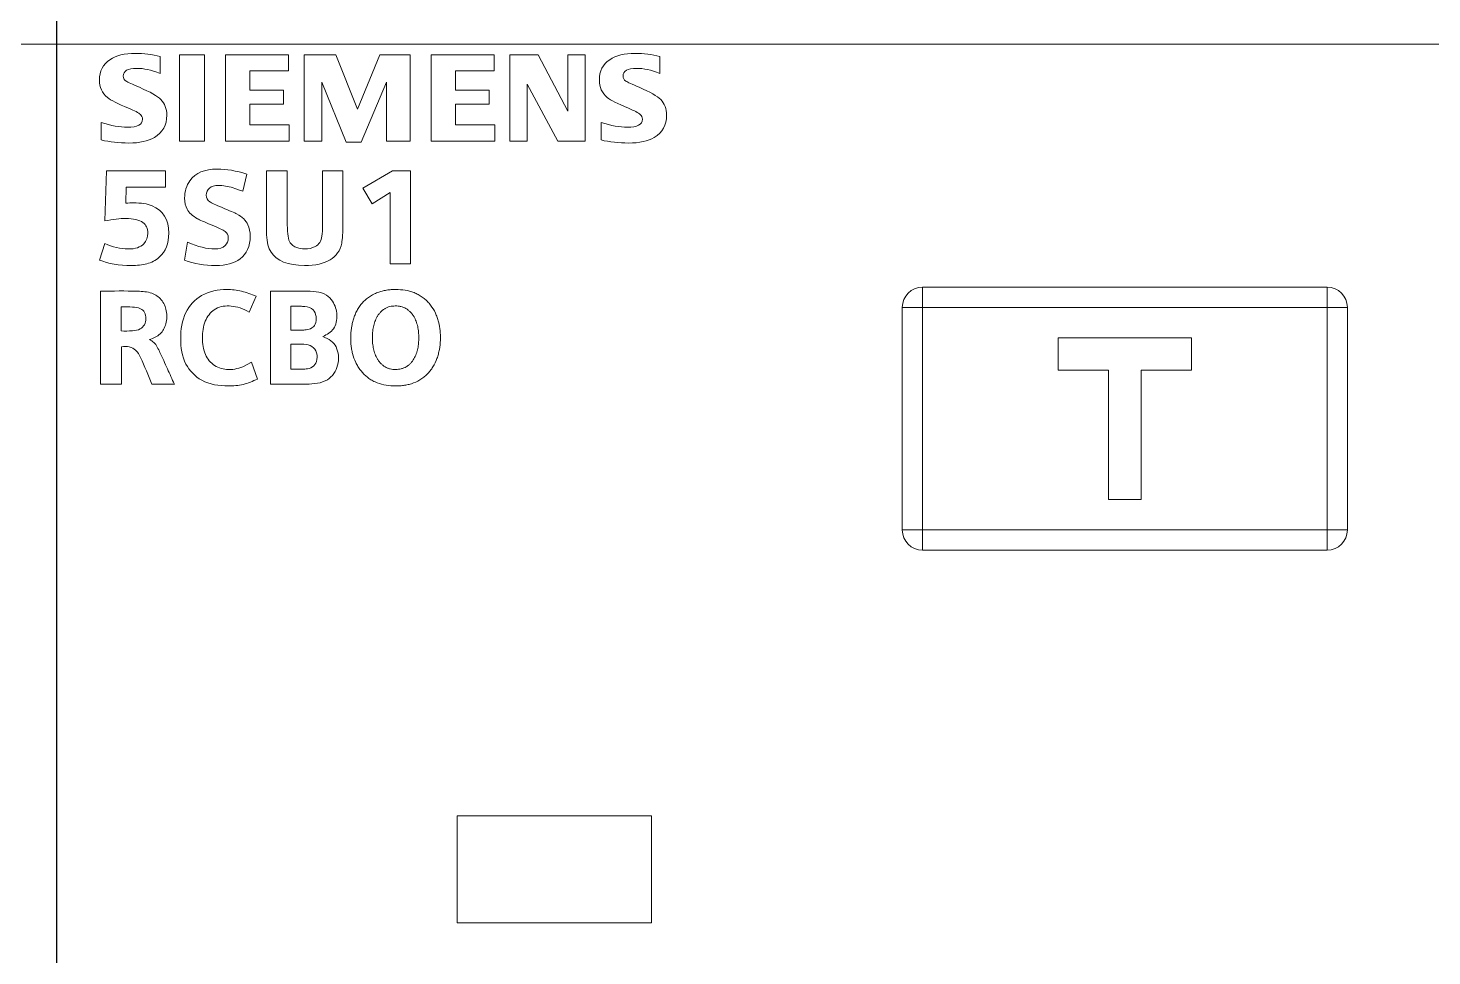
# Model space of a CAD drawing. Header units: millimetres. Extents: x 4137 to 6698, y 1400 to 3585.
# Drawn here: x 4492.86 to 4527.56, y 2820.89 to 2843.81 of the extents above; entities that cross this region are included whole.
import ezdxf

# ---------------------------------------------------------------- set-up
doc = ezdxf.new("R2010")
doc.units = ezdxf.units.MM
doc.layers.add('000-PI-Oprema', color=30, linetype='Continuous', lineweight=5)

msp = doc.modelspace()

# ---------------------------------------------------------------- linework, layer by layer
at = {"layer": '000-PI-Oprema', "color": 0, "linetype": 'ByBlock', "lineweight": 0, "ltscale": 0.25}
for p, q in [((4493.565, 2843.413), (4493.565, 2844.213)), ((4493.57, 2844.213), (4493.57, 2843.413)), ((4493.57, 2843.413), (4458.165, 2843.413)), ((4493.565, 2818.706), (4493.565, 2843.413)), ((4528.97, 2843.413), (4493.565, 2843.413)), ((4493.57, 2799.907), (4493.57, 2843.413)), ((4496.123, 2843.107), (4496.123, 2842.694)), ((4496.602, 2843.151), (4497.222, 2843.151)), ((4496.602, 2841.015), (4496.602, 2843.151)), ((4497.222, 2843.151), (4497.222, 2841.015)), ((4497.742, 2843.151), (4499.296, 2843.151)), ((4497.742, 2841.015), (4497.742, 2843.151)), ((4499.296, 2843.151), (4499.296, 2842.76)), ((4499.689, 2841.015), (4499.689, 2843.151)), ((4499.689, 2843.151), (4500.469, 2843.151)), ((4500.469, 2843.151), (4501.003, 2841.811)), ((4501.003, 2841.811), (4501.558, 2843.151)), ((4501.558, 2843.151), (4502.302, 2843.151)), ((4502.302, 2843.151), (4502.302, 2841.015)), ((4502.824, 2841.015), (4502.824, 2843.151)), ((4502.824, 2843.151), (4504.378, 2843.151)), ((4504.378, 2843.151), (4504.378, 2842.76)), ((4504.768, 2843.151), (4505.468, 2843.151)), ((4504.768, 2841.015), (4504.768, 2843.151)), ((4505.468, 2843.151), (4506.203, 2841.763)), ((4506.203, 2843.151), (4506.631, 2843.151)), ((4506.203, 2841.763), (4506.203, 2843.151)), ((4506.631, 2843.151), (4506.631, 2841.015)), ((4508.476, 2843.107), (4508.476, 2842.694)), ((4498.34, 2842.76), (4498.34, 2842.281)), ((4499.296, 2842.76), (4498.34, 2842.76)), ((4504.378, 2842.76), (4503.422, 2842.76)), ((4503.422, 2842.76), (4503.422, 2842.281)), ((4500.723, 2840.994), (4500.119, 2842.474)), ((4500.119, 2842.474), (4500.119, 2841.015)), ((4501.717, 2842.474), (4501.096, 2840.994)), ((4501.717, 2841.015), (4501.717, 2842.474)), ((4505.956, 2841.015), (4505.196, 2842.424)), ((4505.196, 2842.424), (4505.196, 2841.015)), ((4498.34, 2842.281), (4499.173, 2842.281)), ((4499.173, 2842.281), (4499.173, 2841.929)), ((4503.422, 2842.281), (4504.254, 2842.281)), ((4504.254, 2842.281), (4504.254, 2841.929)), ((4498.34, 2841.929), (4498.34, 2841.426)), ((4499.173, 2841.929), (4498.34, 2841.929)), ((4504.254, 2841.929), (4503.422, 2841.929)), ((4503.422, 2841.929), (4503.422, 2841.426)), ((4494.671, 2841.049), (4494.671, 2841.481)), ((4498.34, 2841.426), (4499.317, 2841.426)), ((4499.317, 2841.426), (4499.317, 2841.015)), ((4503.422, 2841.426), (4504.4, 2841.426)), ((4504.4, 2841.426), (4504.4, 2841.015)), ((4507.024, 2841.049), (4507.024, 2841.481)), ((4497.222, 2841.015), (4496.602, 2841.015)), ((4499.317, 2841.015), (4497.742, 2841.015)), ((4500.119, 2841.015), (4499.689, 2841.015)), ((4501.096, 2840.994), (4500.723, 2840.994)), ((4502.302, 2841.015), (4501.717, 2841.015)), ((4504.4, 2841.015), (4502.824, 2841.015)), ((4505.196, 2841.015), (4504.768, 2841.015)), ((4506.631, 2841.015), (4505.956, 2841.015)), ((4494.757, 2839.047), (4494.801, 2840.289)), ((4494.801, 2840.289), (4496.258, 2840.289)), ((4496.258, 2840.289), (4496.258, 2839.883)), ((4498.751, 2839.014), (4498.751, 2840.289)), ((4498.751, 2840.289), (4499.269, 2840.289)), ((4500.141, 2840.289), (4500.642, 2840.289)), ((4501.134, 2839.857), (4501.87, 2840.289)), ((4501.87, 2840.289), (4502.314, 2840.289)), ((4502.314, 2840.289), (4502.314, 2837.988)), ((4498.27, 2840.205), (4498.166, 2839.782)), ((4495.29, 2839.883), (4495.276, 2839.484)), ((4496.258, 2839.883), (4495.29, 2839.883)), ((4501.368, 2839.472), (4501.134, 2839.857)), ((4501.813, 2839.75), (4501.368, 2839.472)), ((4501.813, 2837.988), (4501.813, 2839.75)), ((4494.627, 2838.081), (4494.757, 2838.488)), ((4496.728, 2838.078), (4496.802, 2838.519)), ((4502.314, 2837.988), (4501.813, 2837.988)), ((4494.655, 2835.012), (4494.655, 2837.312)), ((4498.503, 2837.187), (4498.329, 2836.797)), ((4498.852, 2835.012), (4498.852, 2837.312)), ((4514.968, 2837.412), (4514.968, 2836.912)), ((4514.968, 2837.412), (4524.97, 2837.412)), ((4524.97, 2837.412), (4524.97, 2836.912)), ((4495.161, 2836.328), (4495.161, 2836.924)), ((4499.357, 2836.94), (4499.357, 2836.348)), ((4514.468, 2831.411), (4514.468, 2836.912)), ((4514.468, 2836.912), (4514.968, 2836.912)), ((4524.97, 2836.912), (4514.968, 2836.912)), ((4514.968, 2836.912), (4514.968, 2831.411)), ((4524.97, 2836.912), (4525.469, 2836.912)), ((4524.97, 2831.411), (4524.97, 2836.912)), ((4525.469, 2836.912), (4525.469, 2831.411)), ((4518.318, 2836.161), (4518.318, 2835.362)), ((4521.619, 2836.161), (4518.318, 2836.161)), ((4521.619, 2835.362), (4521.619, 2836.161)), ((4495.174, 2835.94), (4495.174, 2835.012)), ((4499.357, 2836.005), (4499.357, 2835.384)), ((4498.169, 2835.443), (4498.382, 2835.554)), ((4498.382, 2835.554), (4498.533, 2835.14)), ((4518.318, 2835.362), (4519.569, 2835.362)), ((4519.569, 2835.362), (4519.569, 2832.161)), ((4520.369, 2835.362), (4521.619, 2835.362)), ((4520.369, 2832.161), (4520.369, 2835.362)), ((4495.174, 2835.012), (4494.655, 2835.012)), ((4496.477, 2835.012), (4495.924, 2835.012)), ((4499.736, 2835.012), (4498.852, 2835.012)), ((4519.569, 2832.161), (4520.369, 2832.161)), ((4514.468, 2831.411), (4514.968, 2831.411)), ((4514.968, 2831.411), (4524.97, 2831.411)), ((4514.968, 2830.911), (4514.968, 2831.411)), ((4525.469, 2831.411), (4524.97, 2831.411)), ((4524.97, 2831.411), (4524.97, 2830.911)), ((4524.97, 2830.911), (4514.968, 2830.911)), ((4508.267, 2824.344), (4503.467, 2824.344)), ((4503.467, 2824.344), (4503.467, 2821.706)), ((4508.267, 2821.706), (4508.267, 2824.344)), ((4503.467, 2821.706), (4508.267, 2821.706))]:
    msp.add_line(p, q, dxfattribs=at)
for points, knots in [([(4494.885, 2843.031), (4495.039, 2843.135), (4495.248, 2843.187), (4495.512, 2843.187), (4495.723, 2843.187), (4495.927, 2843.161), (4496.123, 2843.107)], [4, 4, 4, 4, 5, 5, 5, 6, 6, 6, 6]), ([(4507.239, 2843.031), (4507.393, 2843.135), (4507.602, 2843.187), (4507.865, 2843.187), (4508.076, 2843.187), (4508.28, 2843.161), (4508.476, 2843.107)], [4, 4, 4, 4, 5, 5, 5, 6, 6, 6, 6]), ([(4494.824, 2842.097), (4494.693, 2842.207), (4494.627, 2842.351), (4494.627, 2842.528), (4494.627, 2842.748), (4494.713, 2842.916), (4494.885, 2843.031)], [2, 2, 2, 2, 3, 3, 3, 4, 4, 4, 4]), ([(4496.123, 2842.694), (4495.907, 2842.776), (4495.715, 2842.818), (4495.548, 2842.818), (4495.325, 2842.818), (4495.213, 2842.754), (4495.213, 2842.626), (4495.213, 2842.576), (4495.237, 2842.535), (4495.287, 2842.503)], [0, 0, 0, 0, 1, 1, 1, 2, 2, 2, 3, 3, 3, 3]), ([(4507.177, 2842.097), (4507.047, 2842.209), (4506.981, 2842.351), (4506.981, 2842.528), (4506.981, 2842.748), (4507.067, 2842.916), (4507.239, 2843.031)], [2, 2, 2, 2, 3, 3, 3, 4, 4, 4, 4]), ([(4508.476, 2842.694), (4508.262, 2842.776), (4508.071, 2842.818), (4507.902, 2842.818), (4507.678, 2842.818), (4507.566, 2842.754), (4507.566, 2842.626), (4507.566, 2842.575), (4507.59, 2842.534), (4507.638, 2842.503)], [0, 0, 0, 0, 1, 1, 1, 2, 2, 2, 3, 3, 3, 3]), ([(4496.144, 2842.048), (4496.242, 2841.95), (4496.29, 2841.821), (4496.29, 2841.66), (4496.29, 2841.414), (4496.188, 2841.231), (4495.984, 2841.111)], [5, 5, 5, 5, 6, 6, 6, 7, 7, 7, 7]), ([(4508.497, 2842.048), (4508.595, 2841.95), (4508.643, 2841.821), (4508.643, 2841.66), (4508.643, 2841.414), (4508.542, 2841.231), (4508.339, 2841.111)], [5, 5, 5, 5, 6, 6, 6, 7, 7, 7, 7]), ([(4494.671, 2841.481), (4494.919, 2841.401), (4495.134, 2841.362), (4495.318, 2841.362), (4495.567, 2841.362), (4495.691, 2841.428), (4495.691, 2841.561), (4495.691, 2841.609), (4495.673, 2841.649), (4495.637, 2841.681)], [0, 0, 0, 0, 1, 1, 1, 2, 2, 2, 3, 3, 3, 3]), ([(4507.024, 2841.481), (4507.273, 2841.401), (4507.489, 2841.362), (4507.671, 2841.362), (4507.92, 2841.362), (4508.045, 2841.428), (4508.045, 2841.561), (4508.045, 2841.609), (4508.027, 2841.649), (4507.991, 2841.681)], [0, 0, 0, 0, 1, 1, 1, 2, 2, 2, 3, 3, 3, 3]), ([(4496.864, 2840.042), (4497.002, 2840.233), (4497.225, 2840.329), (4497.537, 2840.329), (4497.761, 2840.329), (4498.006, 2840.288), (4498.27, 2840.205)], [9, 9, 9, 9, 10, 10, 10, 11, 11, 11, 11]), ([(4499.269, 2840.289), (4499.269, 2839.844), (4499.269, 2839.398), (4499.269, 2838.953), (4499.269, 2838.725), (4499.293, 2838.576), (4499.342, 2838.507)], [0, 0, 0, 0, 1, 1, 1, 2, 2, 2, 2]), ([(4500.124, 2838.672), (4500.135, 2838.745), (4500.141, 2838.839), (4500.141, 2838.953), (4500.141, 2839.398), (4500.141, 2839.844), (4500.141, 2840.289)], [4, 4, 4, 4, 5, 5, 5, 6, 6, 6, 6]), ([(4500.642, 2840.289), (4500.642, 2839.864), (4500.642, 2839.439), (4500.642, 2839.014), (4500.642, 2838.759), (4500.633, 2838.588), (4500.614, 2838.5)], [0, 0, 0, 0, 1, 1, 1, 2, 2, 2, 2]), ([(4496.792, 2839.339), (4496.751, 2839.416), (4496.731, 2839.507), (4496.731, 2839.612), (4496.731, 2839.775), (4496.776, 2839.919), (4496.864, 2840.042)], [7, 7, 7, 7, 8, 8, 8, 9, 9, 9, 9]), ([(4497.928, 2839.865), (4497.799, 2839.904), (4497.679, 2839.924), (4497.569, 2839.924), (4497.472, 2839.924), (4497.397, 2839.902), (4497.347, 2839.859)], [0, 0, 0, 0, 1, 1, 1, 2, 2, 2, 2]), ([(4497.347, 2839.859), (4497.294, 2839.812), (4497.267, 2839.753), (4497.267, 2839.682), (4497.267, 2839.615), (4497.296, 2839.562), (4497.354, 2839.523)], [0, 0, 0, 0, 1, 1, 1, 2, 2, 2, 2]), ([(4495.276, 2839.484), (4495.351, 2839.49), (4495.415, 2839.494), (4495.466, 2839.494), (4495.657, 2839.494), (4495.81, 2839.47), (4495.926, 2839.422)], [0, 0, 0, 0, 1, 1, 1, 2, 2, 2, 2]), ([(4495.926, 2839.422), (4496.201, 2839.308), (4496.338, 2839.081), (4496.338, 2838.743), (4496.338, 2838.489), (4496.26, 2838.292), (4496.104, 2838.152)], [2, 2, 2, 2, 3, 3, 3, 4, 4, 4, 4]), ([(4495.699, 2839.01), (4495.609, 2839.076), (4495.465, 2839.109), (4495.269, 2839.109), (4495.136, 2839.109), (4494.966, 2839.088), (4494.757, 2839.047)], [4, 4, 4, 4, 5, 5, 5, 6, 6, 6, 6]), ([(4495.721, 2838.482), (4495.787, 2838.553), (4495.821, 2838.642), (4495.821, 2838.747), (4495.821, 2838.862), (4495.78, 2838.949), (4495.699, 2839.01)], [2, 2, 2, 2, 3, 3, 3, 4, 4, 4, 4]), ([(4498.296, 2838.953), (4498.333, 2838.873), (4498.351, 2838.778), (4498.351, 2838.668), (4498.351, 2838.422), (4498.267, 2838.235), (4498.1, 2838.108)], [3, 3, 3, 3, 4, 4, 4, 5, 5, 5, 5]), ([(4497.734, 2838.441), (4497.783, 2838.492), (4497.808, 2838.554), (4497.808, 2838.628), (4497.808, 2838.695), (4497.783, 2838.748), (4497.733, 2838.785)], [2, 2, 2, 2, 3, 3, 3, 4, 4, 4, 4]), ([(4494.757, 2838.488), (4494.953, 2838.399), (4495.145, 2838.354), (4495.333, 2838.354), (4495.513, 2838.354), (4495.642, 2838.396), (4495.721, 2838.482)], [0, 0, 0, 0, 1, 1, 1, 2, 2, 2, 2]), ([(4496.802, 2838.519), (4497.065, 2838.409), (4497.289, 2838.354), (4497.472, 2838.354), (4497.59, 2838.354), (4497.678, 2838.383), (4497.734, 2838.441)], [0, 0, 0, 0, 1, 1, 1, 2, 2, 2, 2]), ([(4500.614, 2838.5), (4500.538, 2838.131), (4500.229, 2837.947), (4499.696, 2837.947), (4499.282, 2837.947), (4499.006, 2838.058), (4498.866, 2838.279)], [2, 2, 2, 2, 3, 3, 3, 4, 4, 4, 4]), ([(4499.504, 2838.388), (4499.565, 2838.365), (4499.629, 2838.354), (4499.697, 2838.354), (4499.795, 2838.354), (4499.882, 2838.375), (4499.959, 2838.415)], [1, 1, 1, 1, 2, 2, 2, 3, 3, 3, 3]), ([(4502.556, 2837.199), (4502.572, 2837.189), (4502.588, 2837.178), (4502.604, 2837.167), (4502.619, 2837.156), (4502.634, 2837.144), (4502.649, 2837.132)], [15, 15, 15, 15, 16, 16, 16, 17, 17, 17, 17]), ([(4502.517, 2836.097), (4502.518, 2836.12), (4502.518, 2836.143), (4502.518, 2836.166), (4502.518, 2836.188), (4502.517, 2836.211), (4502.516, 2836.234)], [54, 54, 54, 54, 55, 55, 55, 56, 56, 56, 56]), ([(4501.156, 2835.269), (4501.13, 2835.297), (4501.104, 2835.326), (4501.081, 2835.356), (4501.057, 2835.387), (4501.035, 2835.418), (4501.015, 2835.451)], [50, 50, 50, 50, 51, 51, 51, 52, 52, 52, 52]), ([(4501.495, 2835.635), (4501.507, 2835.615), (4501.52, 2835.597), (4501.534, 2835.579), (4501.548, 2835.561), (4501.562, 2835.544), (4501.578, 2835.528)], [30, 30, 30, 30, 31, 31, 31, 32, 32, 32, 32]), ([(4501.746, 2835.413), (4501.757, 2835.409), (4501.768, 2835.405), (4501.779, 2835.401), (4501.79, 2835.398), (4501.801, 2835.395), (4501.812, 2835.392)], [34, 34, 34, 34, 35, 35, 35, 36, 36, 36, 36]), ([(4501.913, 2835.377), (4501.925, 2835.377), (4501.936, 2835.377), (4501.947, 2835.377), (4501.97, 2835.377), (4501.993, 2835.378), (4502.016, 2835.381)], [38, 38, 38, 38, 39, 39, 39, 40, 40, 40, 40])]:
    msp.add_open_spline(points, degree=3, knots=knots, dxfattribs=at)
for points in [[(4495.287, 2842.503), (4495.327, 2842.476), (4495.436, 2842.425), (4495.613, 2842.349)], [(4495.613, 2842.349), (4495.882, 2842.234), (4496.058, 2842.133), (4496.144, 2842.048)], [(4507.638, 2842.503), (4507.679, 2842.476), (4507.789, 2842.425), (4507.967, 2842.349)], [(4507.967, 2842.349), (4508.235, 2842.234), (4508.412, 2842.133), (4508.497, 2842.048)], [(4495.343, 2841.833), (4495.077, 2841.942), (4494.904, 2842.03), (4494.824, 2842.097)], [(4507.698, 2841.833), (4507.43, 2841.945), (4507.255, 2842.031), (4507.177, 2842.097)], [(4495.637, 2841.681), (4495.596, 2841.72), (4495.498, 2841.77), (4495.343, 2841.833)], [(4507.991, 2841.681), (4507.948, 2841.72), (4507.851, 2841.77), (4507.698, 2841.833)], [(4495.352, 2840.972), (4495.107, 2840.972), (4494.88, 2840.997), (4494.671, 2841.049)], [(4495.984, 2841.111), (4495.826, 2841.019), (4495.616, 2840.972), (4495.352, 2840.972)], [(4507.706, 2840.972), (4507.461, 2840.972), (4507.234, 2840.997), (4507.024, 2841.049)], [(4508.339, 2841.111), (4508.18, 2841.018), (4507.969, 2840.972), (4507.706, 2840.972)], [(4498.166, 2839.782), (4498.053, 2839.825), (4497.973, 2839.852), (4497.928, 2839.865)], [(4497.051, 2839.101), (4496.928, 2839.168), (4496.841, 2839.248), (4496.792, 2839.339)], [(4497.354, 2839.523), (4497.399, 2839.491), (4497.5, 2839.443), (4497.658, 2839.378)], [(4497.658, 2839.378), (4497.85, 2839.299), (4497.97, 2839.246), (4498.017, 2839.221)], [(4497.384, 2838.953), (4497.216, 2839.022), (4497.105, 2839.071), (4497.051, 2839.101)], [(4497.733, 2838.785), (4497.683, 2838.823), (4497.567, 2838.878), (4497.384, 2838.953)], [(4498.017, 2839.221), (4498.156, 2839.148), (4498.248, 2839.057), (4498.296, 2838.953)], [(4498.757, 2838.701), (4498.754, 2838.783), (4498.751, 2838.887), (4498.751, 2839.014)], [(4498.866, 2838.279), (4498.802, 2838.379), (4498.766, 2838.519), (4498.757, 2838.701)], [(4499.959, 2838.415), (4500.051, 2838.464), (4500.106, 2838.55), (4500.124, 2838.672)], [(4499.342, 2838.507), (4499.377, 2838.454), (4499.431, 2838.415), (4499.504, 2838.388)], [(4495.412, 2837.947), (4495.112, 2837.947), (4494.85, 2837.992), (4494.627, 2838.081)], [(4495.798, 2837.99), (4495.682, 2837.962), (4495.553, 2837.947), (4495.412, 2837.947)], [(4496.104, 2838.152), (4496.013, 2838.07), (4495.91, 2838.016), (4495.798, 2837.99)], [(4497.499, 2837.947), (4497.227, 2837.947), (4496.97, 2837.991), (4496.728, 2838.078)], [(4498.1, 2838.108), (4497.957, 2838), (4497.756, 2837.947), (4497.499, 2837.947)], [(4494.655, 2837.312), (4494.959, 2837.316), (4495.262, 2837.32), (4495.57, 2837.31)], [(4495.57, 2837.31), (4495.69, 2837.307), (4495.81, 2837.301), (4495.92, 2837.26)], [(4495.92, 2837.26), (4496.008, 2837.227), (4496.091, 2837.173), (4496.152, 2837.101)], [(4496.763, 2836.783), (4496.849, 2836.954), (4496.986, 2837.105), (4497.152, 2837.202)], [(4497.152, 2837.202), (4497.338, 2837.311), (4497.559, 2837.353), (4497.776, 2837.353)], [(4497.776, 2837.353), (4497.898, 2837.352), (4498.019, 2837.339), (4498.136, 2837.311)], [(4498.136, 2837.311), (4498.261, 2837.281), (4498.382, 2837.234), (4498.503, 2837.187)], [(4498.852, 2837.312), (4499.126, 2837.312), (4499.401, 2837.314), (4499.692, 2837.312)], [(4499.692, 2837.312), (4499.884, 2837.311), (4500.084, 2837.309), (4500.238, 2837.209)], [(4500.238, 2837.209), (4500.296, 2837.172), (4500.347, 2837.121), (4500.386, 2837.063)], [(4501.164, 2837.065), (4501.192, 2837.092), (4501.22, 2837.117), (4501.251, 2837.141)], [(4501.251, 2837.141), (4501.281, 2837.164), (4501.313, 2837.185), (4501.346, 2837.205)], [(4501.346, 2837.205), (4501.362, 2837.214), (4501.379, 2837.224), (4501.395, 2837.233)], [(4501.395, 2837.233), (4501.413, 2837.242), (4501.43, 2837.25), (4501.448, 2837.258)], [(4501.448, 2837.258), (4501.483, 2837.274), (4501.519, 2837.287), (4501.555, 2837.298)], [(4501.555, 2837.298), (4501.592, 2837.31), (4501.629, 2837.319), (4501.666, 2837.327)], [(4501.666, 2837.327), (4501.685, 2837.331), (4501.704, 2837.334), (4501.723, 2837.337)], [(4501.723, 2837.337), (4501.742, 2837.34), (4501.761, 2837.342), (4501.781, 2837.345)], [(4501.781, 2837.345), (4501.819, 2837.349), (4501.857, 2837.351), (4501.895, 2837.352)], [(4501.895, 2837.352), (4501.933, 2837.353), (4501.971, 2837.353), (4502.009, 2837.351)], [(4502.009, 2837.351), (4502.085, 2837.349), (4502.161, 2837.341), (4502.236, 2837.325)], [(4502.236, 2837.325), (4502.255, 2837.321), (4502.274, 2837.317), (4502.293, 2837.312)], [(4502.293, 2837.312), (4502.311, 2837.307), (4502.33, 2837.302), (4502.348, 2837.296)], [(4502.348, 2837.296), (4502.384, 2837.285), (4502.42, 2837.27), (4502.454, 2837.254)], [(4502.454, 2837.254), (4502.489, 2837.238), (4502.523, 2837.22), (4502.556, 2837.199)], [(4514.968, 2837.412), (4514.692, 2837.412), (4514.468, 2837.188), (4514.468, 2836.912)], [(4524.97, 2837.412), (4525.246, 2837.412), (4525.469, 2837.188), (4525.469, 2836.912)], [(4495.161, 2836.924), (4495.255, 2836.925), (4495.349, 2836.926), (4495.445, 2836.92)], [(4495.445, 2836.92), (4495.513, 2836.916), (4495.581, 2836.909), (4495.641, 2836.877)], [(4495.641, 2836.877), (4495.681, 2836.857), (4495.717, 2836.825), (4495.739, 2836.786)], [(4496.152, 2837.101), (4496.217, 2837.023), (4496.259, 2836.927), (4496.279, 2836.827)], [(4496.279, 2836.827), (4496.3, 2836.721), (4496.296, 2836.612), (4496.267, 2836.506)], [(4497.501, 2836.878), (4497.398, 2836.82), (4497.315, 2836.723), (4497.262, 2836.615)], [(4497.88, 2836.943), (4497.75, 2836.955), (4497.613, 2836.94), (4497.501, 2836.878)], [(4498.101, 2836.897), (4498.03, 2836.921), (4497.956, 2836.937), (4497.88, 2836.943)], [(4498.329, 2836.797), (4498.254, 2836.834), (4498.179, 2836.871), (4498.101, 2836.897)], [(4499.588, 2836.938), (4499.512, 2836.939), (4499.434, 2836.94), (4499.357, 2836.94)], [(4499.705, 2836.932), (4499.666, 2836.937), (4499.627, 2836.938), (4499.588, 2836.938)], [(4499.905, 2836.852), (4499.855, 2836.901), (4499.778, 2836.924), (4499.705, 2836.932)], [(4499.979, 2836.689), (4499.969, 2836.751), (4499.946, 2836.81), (4499.905, 2836.852)], [(4500.386, 2837.063), (4500.454, 2836.965), (4500.487, 2836.847), (4500.493, 2836.724)], [(4500.966, 2836.782), (4500.974, 2836.8), (4500.983, 2836.817), (4500.992, 2836.834)], [(4500.992, 2836.834), (4501.001, 2836.851), (4501.011, 2836.868), (4501.021, 2836.884)], [(4501.021, 2836.884), (4501.041, 2836.917), (4501.063, 2836.948), (4501.087, 2836.979)], [(4501.087, 2836.979), (4501.099, 2836.994), (4501.111, 2837.009), (4501.124, 2837.023)], [(4501.124, 2837.023), (4501.136, 2837.038), (4501.15, 2837.052), (4501.164, 2837.065)], [(4501.596, 2836.816), (4501.587, 2836.808), (4501.579, 2836.8), (4501.572, 2836.792)], [(4501.621, 2836.839), (4501.613, 2836.832), (4501.604, 2836.824), (4501.596, 2836.816)], [(4501.677, 2836.879), (4501.657, 2836.867), (4501.639, 2836.854), (4501.621, 2836.839)], [(4501.707, 2836.895), (4501.696, 2836.89), (4501.686, 2836.885), (4501.677, 2836.879)], [(4501.738, 2836.909), (4501.728, 2836.905), (4501.717, 2836.9), (4501.707, 2836.895)], [(4501.803, 2836.93), (4501.781, 2836.925), (4501.759, 2836.918), (4501.738, 2836.909)], [(4501.87, 2836.942), (4501.847, 2836.94), (4501.825, 2836.936), (4501.803, 2836.93)], [(4501.938, 2836.946), (4501.916, 2836.946), (4501.893, 2836.945), (4501.87, 2836.942)], [(4502.007, 2836.943), (4501.984, 2836.946), (4501.961, 2836.947), (4501.938, 2836.946)], [(4502.04, 2836.938), (4502.029, 2836.94), (4502.018, 2836.942), (4502.007, 2836.943)], [(4502.074, 2836.931), (4502.063, 2836.934), (4502.051, 2836.937), (4502.04, 2836.938)], [(4502.139, 2836.911), (4502.118, 2836.919), (4502.097, 2836.926), (4502.074, 2836.931)], [(4502.201, 2836.882), (4502.181, 2836.893), (4502.16, 2836.903), (4502.139, 2836.911)], [(4502.257, 2836.843), (4502.24, 2836.857), (4502.22, 2836.87), (4502.201, 2836.882)], [(4502.309, 2836.798), (4502.293, 2836.814), (4502.276, 2836.829), (4502.257, 2836.843)], [(4502.354, 2836.747), (4502.34, 2836.765), (4502.325, 2836.782), (4502.309, 2836.798)], [(4502.649, 2837.132), (4502.679, 2837.108), (4502.707, 2837.082), (4502.734, 2837.054)], [(4502.734, 2837.054), (4502.747, 2837.041), (4502.76, 2837.027), (4502.773, 2837.012)], [(4502.773, 2837.012), (4502.786, 2836.998), (4502.798, 2836.982), (4502.809, 2836.967)], [(4502.809, 2836.967), (4502.857, 2836.906), (4502.896, 2836.84), (4502.929, 2836.771)], [(4495.739, 2836.483), (4495.715, 2836.441), (4495.677, 2836.405), (4495.634, 2836.381)], [(4495.739, 2836.786), (4495.765, 2836.742), (4495.773, 2836.689), (4495.773, 2836.636)], [(4495.773, 2836.636), (4495.772, 2836.582), (4495.764, 2836.529), (4495.739, 2836.483)], [(4496.267, 2836.506), (4496.241, 2836.411), (4496.195, 2836.319), (4496.125, 2836.254)], [(4496.634, 2836.138), (4496.634, 2836.362), (4496.665, 2836.586), (4496.763, 2836.783)], [(4497.262, 2836.615), (4497.2, 2836.49), (4497.177, 2836.352), (4497.171, 2836.214)], [(4499.876, 2836.402), (4499.91, 2836.424), (4499.938, 2836.457), (4499.956, 2836.494)], [(4499.956, 2836.494), (4499.986, 2836.553), (4499.99, 2836.622), (4499.979, 2836.689)], [(4500.493, 2836.724), (4500.499, 2836.603), (4500.479, 2836.476), (4500.414, 2836.385)], [(4500.837, 2836.225), (4500.84, 2836.301), (4500.848, 2836.377), (4500.863, 2836.454)], [(4500.863, 2836.454), (4500.866, 2836.472), (4500.87, 2836.492), (4500.874, 2836.51)], [(4500.874, 2836.51), (4500.879, 2836.529), (4500.883, 2836.548), (4500.888, 2836.566)], [(4500.888, 2836.566), (4500.898, 2836.603), (4500.909, 2836.64), (4500.922, 2836.676)], [(4500.922, 2836.676), (4500.935, 2836.712), (4500.95, 2836.747), (4500.966, 2836.782)], [(4501.413, 2836.494), (4501.401, 2836.451), (4501.391, 2836.406), (4501.385, 2836.361)], [(4501.46, 2836.622), (4501.44, 2836.58), (4501.425, 2836.538), (4501.413, 2836.494)], [(4501.474, 2836.653), (4501.469, 2836.642), (4501.464, 2836.632), (4501.46, 2836.622)], [(4501.491, 2836.682), (4501.485, 2836.673), (4501.48, 2836.663), (4501.474, 2836.653)], [(4501.528, 2836.74), (4501.515, 2836.721), (4501.502, 2836.702), (4501.491, 2836.682)], [(4501.572, 2836.792), (4501.556, 2836.775), (4501.542, 2836.757), (4501.528, 2836.74)], [(4502.394, 2836.69), (4502.381, 2836.71), (4502.368, 2836.729), (4502.354, 2836.747)], [(4502.426, 2836.63), (4502.417, 2836.651), (4502.406, 2836.671), (4502.394, 2836.69)], [(4502.474, 2836.503), (4502.462, 2836.547), (4502.446, 2836.589), (4502.426, 2836.63)], [(4502.491, 2836.436), (4502.486, 2836.458), (4502.481, 2836.48), (4502.474, 2836.503)], [(4502.929, 2836.771), (4502.937, 2836.753), (4502.944, 2836.735), (4502.952, 2836.718)], [(4502.952, 2836.718), (4502.959, 2836.7), (4502.966, 2836.682), (4502.972, 2836.664)], [(4502.972, 2836.664), (4502.985, 2836.627), (4502.996, 2836.591), (4503.006, 2836.554)], [(4503.006, 2836.554), (4503.025, 2836.48), (4503.038, 2836.405), (4503.046, 2836.329)], [(4495.441, 2836.332), (4495.347, 2836.324), (4495.254, 2836.326), (4495.161, 2836.328)], [(4495.634, 2836.381), (4495.576, 2836.348), (4495.508, 2836.338), (4495.441, 2836.332)], [(4496.125, 2836.254), (4496.054, 2836.188), (4495.958, 2836.151), (4495.862, 2836.114)], [(4495.862, 2836.114), (4495.9, 2836.093), (4495.938, 2836.072), (4495.97, 2836.044)], [(4496.765, 2835.512), (4496.666, 2835.702), (4496.635, 2835.92), (4496.634, 2836.138)], [(4497.171, 2836.214), (4497.165, 2836.069), (4497.177, 2835.924), (4497.228, 2835.789)], [(4499.357, 2836.348), (4499.442, 2836.348), (4499.527, 2836.349), (4499.612, 2836.35)], [(4499.612, 2836.35), (4499.654, 2836.35), (4499.695, 2836.35), (4499.737, 2836.356)], [(4499.737, 2836.356), (4499.786, 2836.362), (4499.836, 2836.374), (4499.876, 2836.402)], [(4500.414, 2836.385), (4500.352, 2836.298), (4500.25, 2836.243), (4500.148, 2836.188)], [(4500.148, 2836.188), (4500.218, 2836.161), (4500.288, 2836.133), (4500.347, 2836.088)], [(4500.843, 2835.996), (4500.836, 2836.073), (4500.834, 2836.149), (4500.837, 2836.225)], [(4501.373, 2836.226), (4501.371, 2836.18), (4501.371, 2836.135), (4501.374, 2836.091)], [(4501.377, 2836.293), (4501.375, 2836.271), (4501.373, 2836.248), (4501.373, 2836.226)], [(4501.385, 2836.361), (4501.382, 2836.339), (4501.379, 2836.316), (4501.377, 2836.293)], [(4502.503, 2836.369), (4502.5, 2836.392), (4502.496, 2836.414), (4502.491, 2836.436)], [(4502.516, 2836.234), (4502.514, 2836.279), (4502.51, 2836.324), (4502.503, 2836.369)], [(4503.046, 2836.329), (4503.048, 2836.31), (4503.049, 2836.29), (4503.05, 2836.271)], [(4503.05, 2836.271), (4503.052, 2836.252), (4503.053, 2836.233), (4503.053, 2836.214)], [(4503.053, 2836.214), (4503.054, 2836.175), (4503.054, 2836.137), (4503.053, 2836.098)], [(4495.363, 2835.933), (4495.301, 2835.947), (4495.237, 2835.944), (4495.174, 2835.94)], [(4495.521, 2835.852), (4495.478, 2835.892), (4495.421, 2835.92), (4495.363, 2835.933)], [(4495.639, 2835.671), (4495.607, 2835.737), (4495.574, 2835.803), (4495.521, 2835.852)], [(4495.97, 2836.044), (4496.005, 2836.012), (4496.031, 2835.972), (4496.055, 2835.93)], [(4496.055, 2835.93), (4496.08, 2835.887), (4496.101, 2835.842), (4496.122, 2835.797)], [(4496.122, 2835.797), (4496.153, 2835.73), (4496.184, 2835.664), (4496.214, 2835.597)], [(4497.228, 2835.789), (4497.271, 2835.678), (4497.34, 2835.573), (4497.434, 2835.501)], [(4499.625, 2836.005), (4499.534, 2836.007), (4499.445, 2836.006), (4499.357, 2836.005)], [(4499.836, 2835.969), (4499.771, 2835.999), (4499.697, 2836.003), (4499.625, 2836.005)], [(4499.972, 2835.839), (4499.943, 2835.895), (4499.893, 2835.942), (4499.836, 2835.969)], [(4499.999, 2835.621), (4500.013, 2835.696), (4500.006, 2835.774), (4499.972, 2835.839)], [(4500.347, 2836.088), (4500.4, 2836.047), (4500.443, 2835.993), (4500.474, 2835.933)], [(4500.474, 2835.933), (4500.507, 2835.867), (4500.526, 2835.795), (4500.532, 2835.722)], [(4500.85, 2835.939), (4500.847, 2835.958), (4500.845, 2835.977), (4500.843, 2835.996)], [(4500.859, 2835.882), (4500.855, 2835.901), (4500.853, 2835.92), (4500.85, 2835.939)], [(4500.883, 2835.769), (4500.873, 2835.806), (4500.865, 2835.844), (4500.859, 2835.882)], [(4500.961, 2835.553), (4500.928, 2835.623), (4500.902, 2835.695), (4500.883, 2835.769)], [(4501.374, 2836.091), (4501.376, 2836.046), (4501.38, 2836.001), (4501.387, 2835.956)], [(4501.387, 2835.956), (4501.39, 2835.934), (4501.394, 2835.911), (4501.399, 2835.889)], [(4501.399, 2835.889), (4501.403, 2835.867), (4501.409, 2835.845), (4501.415, 2835.822)], [(4501.415, 2835.822), (4501.428, 2835.779), (4501.443, 2835.736), (4501.463, 2835.695)], [(4502.43, 2835.701), (4502.439, 2835.721), (4502.448, 2835.742), (4502.456, 2835.764)], [(4502.456, 2835.764), (4502.46, 2835.774), (4502.463, 2835.785), (4502.467, 2835.796)], [(4502.467, 2835.796), (4502.47, 2835.807), (4502.474, 2835.818), (4502.477, 2835.829)], [(4502.477, 2835.829), (4502.489, 2835.873), (4502.499, 2835.917), (4502.505, 2835.962)], [(4502.505, 2835.962), (4502.512, 2836.006), (4502.515, 2836.052), (4502.517, 2836.097)], [(4503.002, 2835.758), (4502.993, 2835.721), (4502.981, 2835.684), (4502.968, 2835.648)], [(4503.028, 2835.871), (4503.021, 2835.833), (4503.013, 2835.796), (4503.002, 2835.758)], [(4503.053, 2836.098), (4503.049, 2836.022), (4503.042, 2835.946), (4503.028, 2835.871)], [(4495.924, 2835.012), (4495.834, 2835.231), (4495.744, 2835.45), (4495.639, 2835.671)], [(4496.214, 2835.597), (4496.245, 2835.529), (4496.275, 2835.461), (4496.306, 2835.394)], [(4497.154, 2835.111), (4496.99, 2835.202), (4496.851, 2835.346), (4496.765, 2835.512)], [(4497.434, 2835.501), (4497.529, 2835.429), (4497.65, 2835.39), (4497.77, 2835.379)], [(4497.973, 2835.387), (4498.04, 2835.399), (4498.104, 2835.421), (4498.169, 2835.443)], [(4499.771, 2835.394), (4499.828, 2835.404), (4499.885, 2835.427), (4499.925, 2835.466)], [(4499.925, 2835.466), (4499.966, 2835.506), (4499.988, 2835.563), (4499.999, 2835.621)], [(4500.51, 2835.483), (4500.491, 2835.409), (4500.463, 2835.338), (4500.419, 2835.275)], [(4500.532, 2835.722), (4500.538, 2835.642), (4500.53, 2835.562), (4500.51, 2835.483)], [(4500.987, 2835.501), (4500.978, 2835.518), (4500.969, 2835.536), (4500.961, 2835.553)], [(4501.015, 2835.451), (4501.005, 2835.468), (4500.996, 2835.484), (4500.987, 2835.501)], [(4501.463, 2835.695), (4501.473, 2835.674), (4501.484, 2835.654), (4501.495, 2835.635)], [(4501.578, 2835.528), (4501.594, 2835.512), (4501.611, 2835.497), (4501.629, 2835.482)], [(4501.629, 2835.482), (4501.665, 2835.454), (4501.704, 2835.43), (4501.746, 2835.413)], [(4502.116, 2835.403), (4502.127, 2835.406), (4502.138, 2835.41), (4502.148, 2835.415)], [(4502.148, 2835.415), (4502.169, 2835.423), (4502.19, 2835.433), (4502.209, 2835.445)], [(4502.209, 2835.445), (4502.229, 2835.457), (4502.248, 2835.47), (4502.266, 2835.484)], [(4502.266, 2835.484), (4502.283, 2835.499), (4502.3, 2835.514), (4502.316, 2835.531)], [(4502.316, 2835.531), (4502.324, 2835.539), (4502.331, 2835.548), (4502.338, 2835.557)], [(4502.338, 2835.557), (4502.346, 2835.565), (4502.353, 2835.574), (4502.36, 2835.583)], [(4502.36, 2835.583), (4502.387, 2835.62), (4502.41, 2835.659), (4502.43, 2835.701)], [(4502.869, 2835.441), (4502.858, 2835.425), (4502.848, 2835.409), (4502.837, 2835.393)], [(4502.968, 2835.648), (4502.942, 2835.577), (4502.909, 2835.507), (4502.869, 2835.441)], [(4496.306, 2835.394), (4496.363, 2835.266), (4496.42, 2835.139), (4496.477, 2835.012)], [(4497.81, 2834.971), (4497.582, 2834.972), (4497.35, 2835.003), (4497.154, 2835.111)], [(4497.77, 2835.379), (4497.838, 2835.373), (4497.907, 2835.375), (4497.973, 2835.387)], [(4498.533, 2835.14), (4498.417, 2835.088), (4498.3, 2835.037), (4498.178, 2835.007)], [(4499.357, 2835.384), (4499.449, 2835.385), (4499.541, 2835.386), (4499.633, 2835.386)], [(4499.633, 2835.386), (4499.679, 2835.386), (4499.725, 2835.386), (4499.771, 2835.394)], [(4500.261, 2835.124), (4500.11, 2835.03), (4499.923, 2835.021), (4499.735, 2835.012)], [(4500.419, 2835.275), (4500.377, 2835.215), (4500.323, 2835.162), (4500.261, 2835.124)], [(4501.198, 2835.229), (4501.184, 2835.242), (4501.17, 2835.255), (4501.156, 2835.269)], [(4501.243, 2835.192), (4501.227, 2835.204), (4501.213, 2835.216), (4501.198, 2835.229)], [(4501.336, 2835.125), (4501.303, 2835.145), (4501.272, 2835.168), (4501.243, 2835.192)], [(4501.437, 2835.07), (4501.402, 2835.086), (4501.368, 2835.105), (4501.336, 2835.125)], [(4501.655, 2834.999), (4501.581, 2835.014), (4501.508, 2835.037), (4501.437, 2835.07)], [(4501.812, 2835.392), (4501.834, 2835.387), (4501.856, 2835.383), (4501.879, 2835.38)], [(4501.879, 2835.38), (4501.89, 2835.379), (4501.902, 2835.378), (4501.913, 2835.377)], [(4502.016, 2835.381), (4502.038, 2835.384), (4502.061, 2835.388), (4502.083, 2835.393)], [(4502.083, 2835.393), (4502.094, 2835.396), (4502.105, 2835.399), (4502.116, 2835.403)], [(4502.545, 2835.12), (4502.48, 2835.081), (4502.41, 2835.049), (4502.337, 2835.025)], [(4502.594, 2835.152), (4502.578, 2835.141), (4502.562, 2835.131), (4502.545, 2835.12)], [(4502.641, 2835.186), (4502.625, 2835.174), (4502.61, 2835.163), (4502.594, 2835.152)], [(4502.727, 2835.262), (4502.7, 2835.235), (4502.671, 2835.21), (4502.641, 2835.186)], [(4502.802, 2835.347), (4502.779, 2835.317), (4502.754, 2835.288), (4502.727, 2835.262)], [(4502.837, 2835.393), (4502.826, 2835.377), (4502.815, 2835.362), (4502.802, 2835.347)], [(4498.178, 2835.007), (4498.059, 2834.978), (4497.935, 2834.97), (4497.81, 2834.971)], [(4501.882, 2834.972), (4501.805, 2834.975), (4501.729, 2834.983), (4501.655, 2834.999)], [(4501.998, 2834.971), (4501.959, 2834.97), (4501.921, 2834.97), (4501.882, 2834.972)], [(4502.112, 2834.979), (4502.074, 2834.975), (4502.036, 2834.972), (4501.998, 2834.971)], [(4502.225, 2834.996), (4502.187, 2834.989), (4502.15, 2834.983), (4502.112, 2834.979)], [(4502.281, 2835.009), (4502.262, 2835.005), (4502.244, 2835), (4502.225, 2834.996)], [(4502.337, 2835.025), (4502.319, 2835.02), (4502.3, 2835.014), (4502.281, 2835.009)], [(4514.468, 2831.411), (4514.468, 2831.135), (4514.692, 2830.911), (4514.968, 2830.911)], [(4524.97, 2830.911), (4525.246, 2830.911), (4525.469, 2831.135), (4525.469, 2831.411)]]:
    msp.add_open_spline(points, degree=3, dxfattribs=at)

doc.saveas('drawing.dxf')
